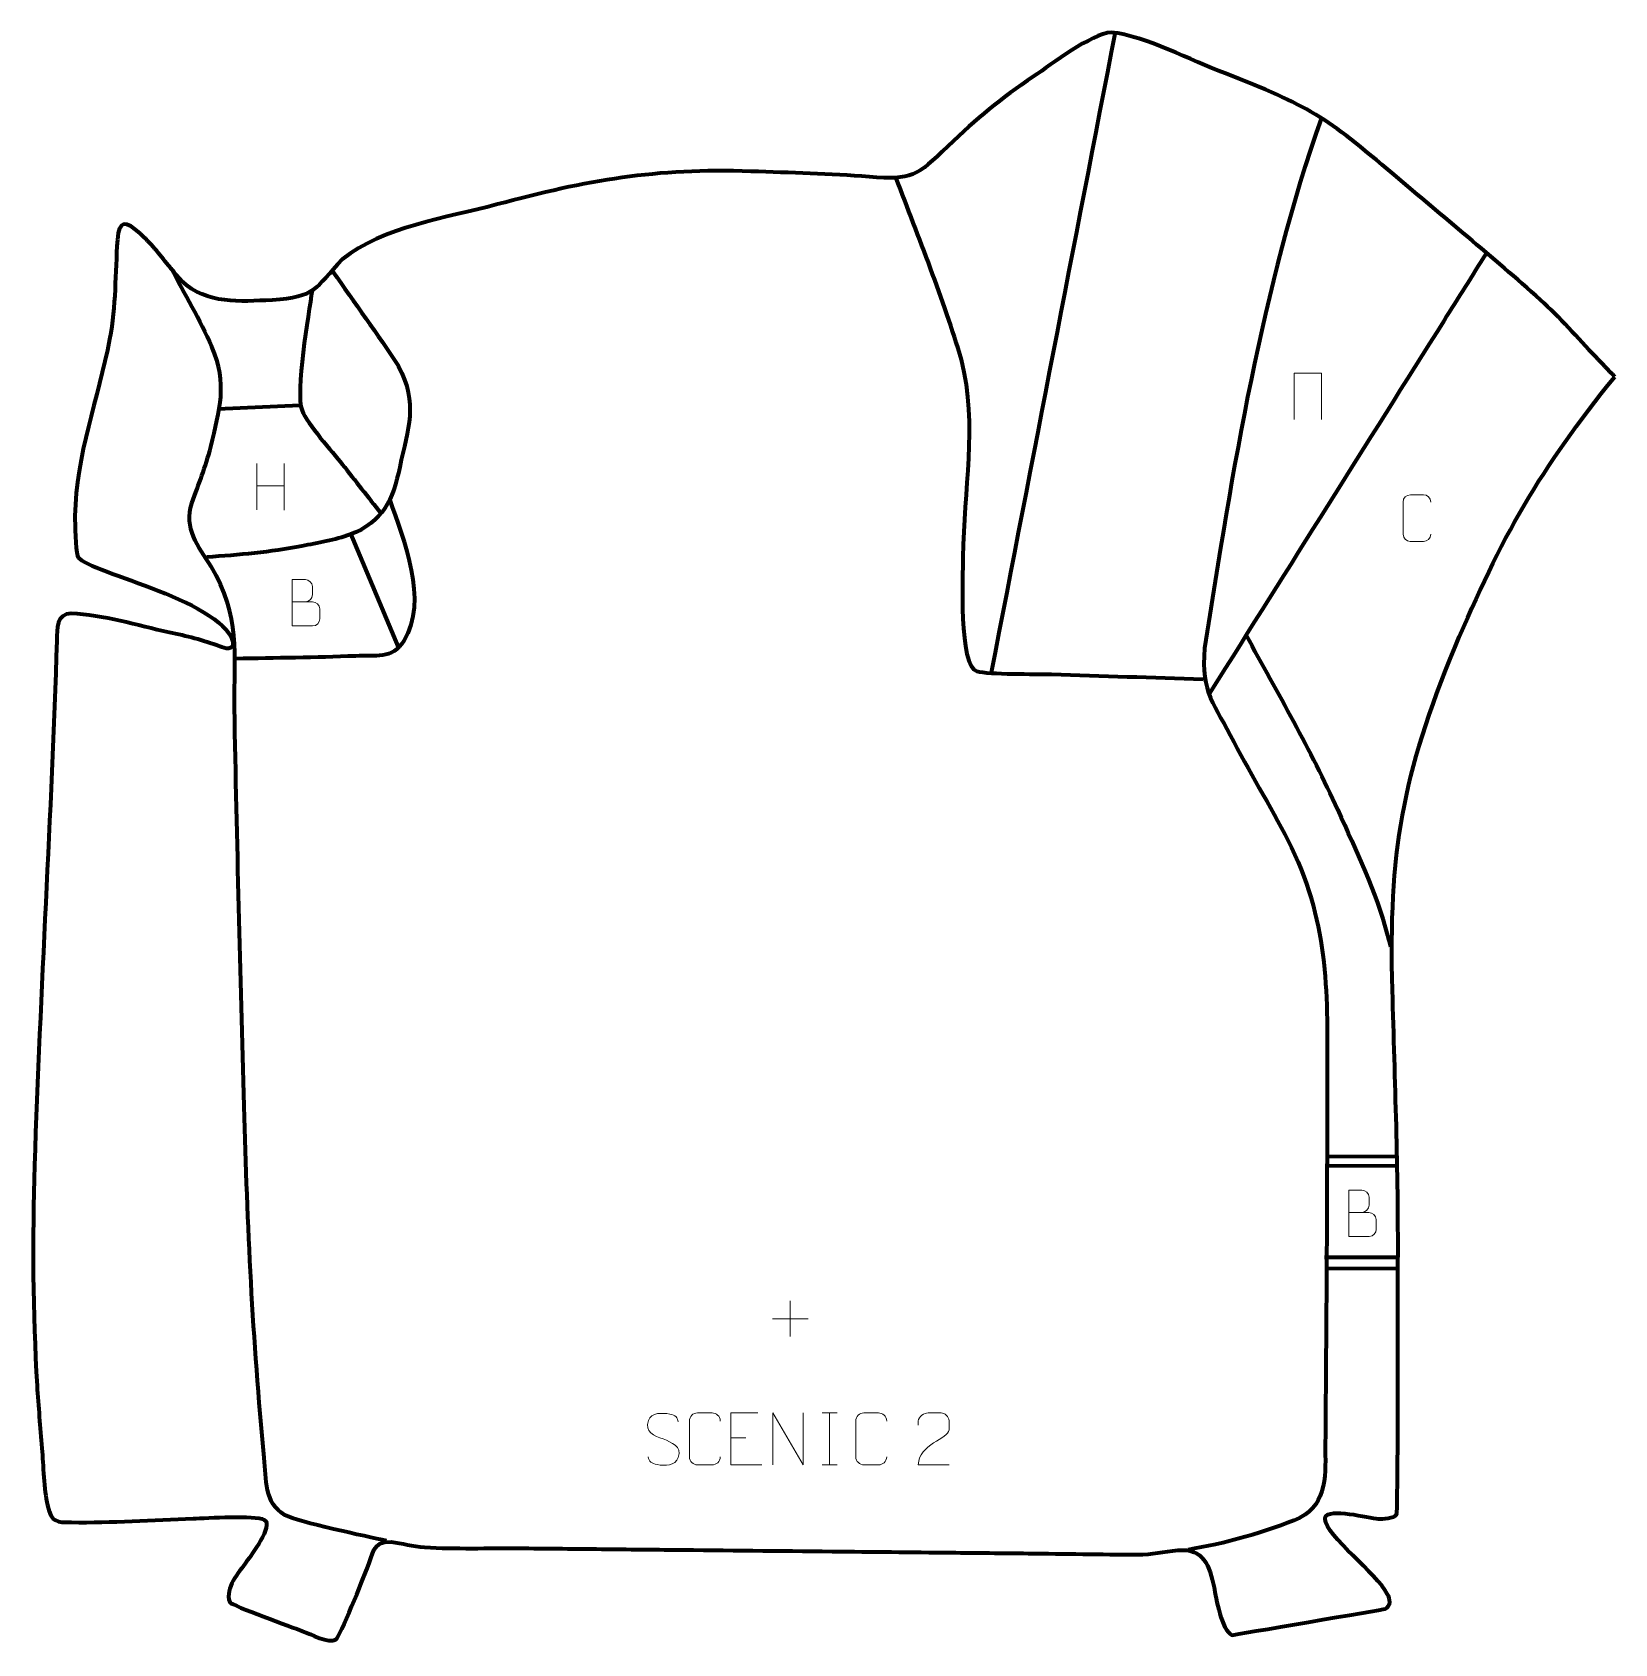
# Model space of a CAD drawing. Header units: millimetres. Extents: x 834 to 1596, y -74 to 703.
import ezdxf

# ---------------------------------------------------------------- set-up
doc = ezdxf.new("R2010")
doc.units = ezdxf.units.MM
doc.header["$MEASUREMENT"] = 0
doc.layers.add('layer 2', color=7, linetype='Continuous')
doc.layers.add('layer 3', color=7, linetype='Continuous')

msp = doc.modelspace()

# ---------------------------------------------------------------- linework, layer by layer
at = {"layer": 'layer 2', "color": 142, "lineweight": 158}
for points in [[(1355.5436, 702.7262), (1335.6384, 599.9038), (1315.7337, 497.0813), (1295.8277, 394.2591)], [(923.1825, 521.2729), (923.1825, 521.2729), (962.7067, 523.089), (962.7067, 523.089)], [(986.8662, 461.576), (986.8662, 461.576), (1010.2008, 406.0655), (1010.2008, 406.0655)], [(1456.6892, 156.6172), (1456.6892, 156.6172), (1491.3716, 156.5479), (1491.3716, 156.5479)], [(1457.3748, 161.1456), (1457.3748, 161.1456), (1492.0572, 161.0608), (1492.0572, 161.0608)], [(1456.4664, 112.5273), (1456.4664, 112.5273), (1491.1679, 112.4105), (1491.1679, 112.4105)], [(1457.152, 107.2138), (1457.152, 107.2138), (1491.8535, 107.071), (1491.8535, 107.071)]]:
    msp.add_open_spline(points, degree=3, dxfattribs=at)
for points, knots in [([(1454.9191, 661.4835), (1426.11, 579.2088), (1412.1098, 491.8067), (1398.6415, 405.9272), (1398.6415, 405.9272), (1396.691, 384.0333), (1403.6026, 378.9663), (1412.704, 360.7499), (1412.704, 360.7499), (1421.6082, 343.7227), (1432.1262, 327.0308), (1440.4673, 309.9194), (1440.4673, 309.9194), (1458.8684, 271.8341), (1457.8245, 238.3192), (1457.7461, 197.226), (1457.7461, 197.226), (1457.6221, 138.8588), (1457.3331, 80.389), (1456.794, 22.0252), (1456.794, 22.0252), (1456.8196, 8.9506), (1458.1902, -6.3222), (1444.4915, -13.0724), (1444.4915, -13.0724), (1429.4812, -19.9251), (1407.11, -25.784), (1390.7268, -28.4988)], [0, 0, 0, 0, 0.125, 0.125, 0.125, 0.125, 0.25, 0.25, 0.25, 0.25, 0.375, 0.375, 0.375, 0.375, 0.5, 0.5, 0.5, 0.5, 0.625, 0.625, 0.625, 0.625, 0.75, 0.75, 0.75, 0.75, 1, 1, 1, 1]), ([(1249.8933, 632.4724), (1260.6362, 603.9183), (1272.7012, 574.142), (1281.3665, 544.9862), (1281.3665, 544.9862), (1289.3396, 512.6292), (1282.4483, 482.3862), (1282.1995, 449.8278), (1282.1995, 449.8278), (1282.0524, 441.3366), (1280.1592, 397.107), (1288.8996, 394.8014), (1288.8996, 394.8014), (1294.8962, 393.2195), (1317.0594, 393.5918), (1324.9226, 393.342), (1324.9226, 393.342), (1349.2493, 392.5693), (1373.5766, 391.8075), (1397.9035, 391.0405)], [0, 0, 0, 0, 0.16666667, 0.16666667, 0.16666667, 0.16666667, 0.33333333, 0.33333333, 0.33333333, 0.33333333, 0.5, 0.5, 0.5, 0.5, 0.66666667, 0.66666667, 0.66666667, 0.66666667, 1, 1, 1, 1]), ([(1534.3634, 596.1772), (1527.5836, 585.3999), (1520.804, 574.6227), (1514.0242, 563.8455), (1514.0242, 563.8455), (1476.574, 504.314), (1439.1225, 444.7835), (1401.6738, 385.2512), (1401.6738, 385.2512), (1401.6738, 385.2512), (1401.1415, 384.4049), (1401.1415, 384.4049)], [0, 0, 0, 0, 0.25, 0.25, 0.25, 0.25, 0.5, 0.5, 0.5, 0.5, 1, 1, 1, 1]), ([(1004.4254, -24.253), (994.7383, -21.9828), (962.2248, -15.3738), (955.4611, -11.7887), (955.4611, -11.7887), (945.2932, -5.917), (946.5561, 5.3107), (945.5273, 15.7349), (945.5273, 15.7349), (939.9302, 72.6179), (937.3465, 128.0846), (935.8377, 185.1744), (935.8377, 185.1744), (934.1464, 249.1707), (932.3077, 312.9875), (931.1695, 377.0085), (931.1695, 377.0085), (931.067, 403.2036), (934.064, 421.4699), (919.9194, 445.3047), (919.9194, 445.3047), (913.7623, 455.0369), (906.5376, 463.7104), (910.6484, 475.8137), (910.6484, 475.8137), (913.9399, 485.5045), (917.241, 492.7212), (919.7077, 502.9761), (919.7077, 502.9761), (924.071, 521.1165), (928.0112, 533.1011), (920.1918, 551.1999), (920.1918, 551.1999), (914.5944, 564.1555), (907.1571, 576.5111), (900.7032, 589.082)], [0, 0, 0, 0, 0.1, 0.1, 0.1, 0.1, 0.2, 0.2, 0.2, 0.2, 0.3, 0.3, 0.3, 0.3, 0.4, 0.4, 0.4, 0.4, 0.5, 0.5, 0.5, 0.5, 0.6, 0.6, 0.6, 0.6, 0.7, 0.7, 0.7, 0.7, 0.8, 0.8, 0.8, 0.8, 1, 1, 1, 1]), ([(978.4271, 587.6127), (988.9394, 572.4717), (1000.1027, 557.2638), (1010.1338, 541.8546), (1010.1338, 541.8546), (1019.8996, 523.5148), (1014.718, 512.0302), (1010.7897, 493.2164), (1010.7897, 493.2164), (1007.472, 477.3273), (1002.7574, 466.9009), (986.8563, 460.6412), (986.8563, 460.6412), (979.7346, 458.0664), (971.1415, 456.5474), (963.6842, 455.1107), (963.6842, 455.1107), (948.4252, 452.174), (933.2912, 450.8623), (917.82, 449.7706)], [0, 0, 0, 0, 0.16666667, 0.16666667, 0.16666667, 0.16666667, 0.33333333, 0.33333333, 0.33333333, 0.33333333, 0.5, 0.5, 0.5, 0.5, 0.66666667, 0.66666667, 0.66666667, 0.66666667, 1, 1, 1, 1]), ([(968.5248, 578.2409), (966.9352, 566.9065), (960.2417, 529.2045), (963.7236, 520.4272), (963.7236, 520.4272), (966.3658, 513.7665), (978.1194, 500.7912), (983.0735, 494.5708), (983.0735, 494.5708), (989.4297, 486.5899), (995.4637, 478.8844), (1001.7888, 470.8789)], [0, 0, 0, 0, 0.25, 0.25, 0.25, 0.25, 0.5, 0.5, 0.5, 0.5, 1, 1, 1, 1]), ([(1005.906, 477.7593), (1012.6326, 458.0166), (1024.7408, 428.983), (1012.7778, 409.4672), (1012.7778, 409.4672), (1007.145, 400.2781), (999.0854, 402.5393), (989.4688, 402.153), (989.4688, 402.153), (970.2079, 401.3795), (950.9424, 401.1809), (931.6711, 400.852), (931.6711, 400.852), (931.6711, 400.852), (930.7243, 400.8359), (930.7243, 400.8359)], [0, 0, 0, 0, 0.2, 0.2, 0.2, 0.2, 0.4, 0.4, 0.4, 0.4, 0.6, 0.6, 0.6, 0.6, 1, 1, 1, 1]), ([(1418.6419, 412.2239), (1433.8548, 384.348), (1449.6515, 356.9973), (1462.8197, 328.0491), (1462.8197, 328.0491), (1471.8895, 307.9879), (1481.0544, 288.9075), (1486.783, 267.5111), (1486.783, 267.5111), (1487.2745, 265.6515), (1487.7658, 263.7958), (1488.2732, 261.9403)], [0, 0, 0, 0, 0.25, 0.25, 0.25, 0.25, 0.5, 0.5, 0.5, 0.5, 1, 1, 1, 1])]:
    msp.add_open_spline(points, degree=3, knots=knots, dxfattribs=at)
at = {"layer": 'layer 2', "color": 142, "lineweight": 9}
for points, knots in [([(1441.8336, 516.1018), (1441.8336, 516.1018), (1441.8336, 538.5076), (1441.8336, 538.5076), (1441.8336, 538.5076), (1441.8336, 538.5076), (1454.9844, 538.5076), (1454.9844, 538.5076), (1454.9844, 538.5076), (1454.9844, 538.5076), (1454.9844, 516.1018), (1454.9844, 516.1018)], [0, 0, 0, 0, 0.25, 0.25, 0.25, 0.25, 0.5, 0.5, 0.5, 0.5, 1, 1, 1, 1]), ([(1507.6243, 460.8234), (1507.4988, 458.7372), (1505.9929, 457.4087), (1504.0644, 457.399), (1504.0644, 457.399), (1501.9706, 457.3994), (1499.8768, 457.3994), (1497.7834, 457.399), (1497.7834, 457.399), (1496.0549, 457.3044), (1494.2842, 458.9965), (1494.2942, 460.8078), (1494.2942, 460.8078), (1494.2946, 465.9887), (1494.2946, 471.1693), (1494.2942, 476.3496), (1494.2942, 476.3496), (1494.298, 478.2694), (1495.8664, 479.8131), (1497.799, 479.801), (1497.799, 479.801), (1499.8872, 479.801), (1501.9758, 479.801), (1504.0644, 479.801), (1504.0644, 479.801), (1505.8123, 479.8329), (1507.6004, 478.4936), (1507.6243, 476.3049)], [0, 0, 0, 0, 0.125, 0.125, 0.125, 0.125, 0.25, 0.25, 0.25, 0.25, 0.375, 0.375, 0.375, 0.375, 0.5, 0.5, 0.5, 0.5, 0.625, 0.625, 0.625, 0.625, 0.75, 0.75, 0.75, 0.75, 1, 1, 1, 1]), ([(958.9141, 428.2729), (962.1812, 428.2732), (965.4487, 428.2732), (968.7164, 428.2729), (968.7164, 428.2729), (970.4902, 428.2574), (972.2174, 426.6985), (972.2174, 424.8581), (972.2174, 424.8581), (972.217, 423.8448), (972.217, 421.1068), (972.2174, 420.0931), (972.2174, 420.0931), (972.2332, 418.4249), (970.8485, 416.6166), (968.764, 416.6318), (968.764, 416.6318), (965.4959, 416.6322), (962.2281, 416.6322), (958.9607, 416.6318), (958.9607, 416.6318), (958.9607, 424.1008), (958.9607, 431.5693), (958.9607, 439.0376), (958.9607, 439.0376), (961.0921, 439.0376), (963.2238, 439.0376), (965.3555, 439.0376), (965.3555, 439.0376), (966.8648, 439.0534), (968.7475, 437.338), (968.7633, 435.5759), (968.7633, 435.5759), (968.763, 433.7208), (968.763, 433.5897), (968.7633, 431.7342), (968.7633, 431.7342), (968.7789, 429.879), (967.1138, 428.2574), (965.309, 428.2729)], [0, 0, 0, 0, 0.09090909, 0.09090909, 0.09090909, 0.09090909, 0.18181818, 0.18181818, 0.18181818, 0.18181818, 0.27272727, 0.27272727, 0.27272727, 0.27272727, 0.36363636, 0.36363636, 0.36363636, 0.36363636, 0.45454545, 0.45454545, 0.45454545, 0.45454545, 0.54545455, 0.54545455, 0.54545455, 0.54545455, 0.63636364, 0.63636364, 0.63636364, 0.63636364, 0.72727273, 0.72727273, 0.72727273, 0.72727273, 0.81818182, 0.81818182, 0.81818182, 0.81818182, 1, 1, 1, 1]), ([(1468.0603, 134.036), (1471.3274, 134.0364), (1474.5948, 134.0364), (1477.8626, 134.036), (1477.8626, 134.036), (1479.6363, 134.0205), (1481.3635, 132.4616), (1481.3635, 130.6213), (1481.3635, 130.6213), (1481.3631, 129.608), (1481.3631, 126.8699), (1481.3635, 125.8563), (1481.3635, 125.8563), (1481.3794, 124.188), (1479.9946, 122.3798), (1477.9102, 122.395), (1477.9102, 122.395), (1474.642, 122.3953), (1471.3743, 122.3953), (1468.1068, 122.395), (1468.1068, 122.395), (1468.1068, 129.8639), (1468.1068, 137.3325), (1468.1068, 144.8007), (1468.1068, 144.8007), (1470.2382, 144.8007), (1472.37, 144.8007), (1474.5017, 144.8007), (1474.5017, 144.8007), (1476.0109, 144.8166), (1477.8936, 143.1011), (1477.9095, 141.3391), (1477.9095, 141.3391), (1477.9091, 139.4839), (1477.9091, 139.3528), (1477.9095, 137.4973), (1477.9095, 137.4973), (1477.925, 135.6422), (1476.2599, 134.0205), (1474.4551, 134.036)], [0, 0, 0, 0, 0.09090909, 0.09090909, 0.09090909, 0.09090909, 0.18181818, 0.18181818, 0.18181818, 0.18181818, 0.27272727, 0.27272727, 0.27272727, 0.27272727, 0.36363636, 0.36363636, 0.36363636, 0.36363636, 0.45454545, 0.45454545, 0.45454545, 0.45454545, 0.54545455, 0.54545455, 0.54545455, 0.54545455, 0.63636364, 0.63636364, 0.63636364, 0.63636364, 0.72727273, 0.72727273, 0.72727273, 0.72727273, 0.81818182, 0.81818182, 0.81818182, 0.81818182, 1, 1, 1, 1]), ([(1137.7733, 24.8982), (1133.5144, 26.3723), (1128.5941, 28.1725), (1130.6041, 33.7066), (1130.6041, 33.7066), (1132.1114, 37.8567), (1137.338, 37.4672), (1140.9505, 36.8646), (1140.9505, 36.8646), (1143.8182, 36.3863), (1144.685, 35.17), (1144.9964, 33.0808)], [0, 0, 0, 0, 0.25, 0.25, 0.25, 0.25, 0.5, 0.5, 0.5, 0.5, 1, 1, 1, 1]), ([(1165.2642, 16.2176), (1165.1241, 13.8885), (1163.4428, 12.4052), (1161.2897, 12.3944), (1161.2897, 12.3944), (1158.952, 12.3948), (1156.6144, 12.3948), (1154.2771, 12.3944), (1154.2771, 12.3944), (1152.3473, 12.2888), (1150.3703, 14.1779), (1150.3815, 16.2002), (1150.3815, 16.2002), (1150.3819, 21.9846), (1150.3819, 27.7686), (1150.3815, 33.5522), (1150.3815, 33.5522), (1150.3858, 35.6956), (1152.1368, 37.4191), (1154.2945, 37.4056), (1154.2945, 37.4056), (1156.626, 37.4056), (1158.9578, 37.4056), (1161.2897, 37.4056), (1161.2897, 37.4056), (1163.2412, 37.4412), (1165.2375, 35.946), (1165.2642, 33.5023)], [0, 0, 0, 0, 0.125, 0.125, 0.125, 0.125, 0.25, 0.25, 0.25, 0.25, 0.375, 0.375, 0.375, 0.375, 0.5, 0.5, 0.5, 0.5, 0.625, 0.625, 0.625, 0.625, 0.75, 0.75, 0.75, 0.75, 1, 1, 1, 1]), ([(1183.327, 37.4058), (1183.327, 37.4058), (1170.4211, 37.4058), (1170.4211, 37.4058), (1170.4211, 37.4058), (1170.4211, 37.4058), (1170.4211, 12.3904), (1170.4211, 12.3904), (1170.4211, 12.3904), (1170.4211, 12.3904), (1185.3238, 12.3904), (1185.3238, 12.3904)], [0, 0, 0, 0, 0.25, 0.25, 0.25, 0.25, 0.5, 0.5, 0.5, 0.5, 1, 1, 1, 1]), ([(1190.5765, 12.3904), (1190.5765, 12.3904), (1190.5765, 37.4059), (1190.5765, 37.4059), (1190.5765, 37.4059), (1190.5765, 37.4059), (1205.2677, 12.3904), (1205.2677, 12.3904), (1205.2677, 12.3904), (1205.2677, 12.3904), (1205.2677, 37.4059), (1205.2677, 37.4059)], [0, 0, 0, 0, 0.25, 0.25, 0.25, 0.25, 0.5, 0.5, 0.5, 0.5, 1, 1, 1, 1]), ([(1245.4627, 16.2176), (1245.3226, 13.8885), (1243.6412, 12.4052), (1241.4882, 12.3944), (1241.4882, 12.3944), (1239.1505, 12.3948), (1236.8128, 12.3948), (1234.4756, 12.3944), (1234.4756, 12.3944), (1232.5458, 12.2888), (1230.5687, 14.1779), (1230.58, 16.2002), (1230.58, 16.2002), (1230.5803, 21.9846), (1230.5803, 27.7686), (1230.58, 33.5522), (1230.58, 33.5522), (1230.5842, 35.6956), (1232.3352, 37.4191), (1234.493, 37.4056), (1234.493, 37.4056), (1236.8244, 37.4056), (1239.1563, 37.4056), (1241.4882, 37.4056), (1241.4882, 37.4056), (1243.4396, 37.4412), (1245.436, 35.946), (1245.4627, 33.5023)], [0, 0, 0, 0, 0.125, 0.125, 0.125, 0.125, 0.25, 0.25, 0.25, 0.25, 0.375, 0.375, 0.375, 0.375, 0.5, 0.5, 0.5, 0.5, 0.625, 0.625, 0.625, 0.625, 0.75, 0.75, 0.75, 0.75, 1, 1, 1, 1]), ([(1275.4855, 12.38), (1270.5589, 12.3804), (1265.6323, 12.3804), (1260.706, 12.38), (1260.706, 12.38), (1260.706, 22.337), (1275.3934, 24.9848), (1275.4855, 29.3058), (1275.4855, 29.3058), (1275.4852, 30.7334), (1275.4852, 32.1606), (1275.4855, 33.5874), (1275.4855, 33.5874), (1275.4686, 35.6696), (1273.3405, 37.3987), (1271.6654, 37.4161), (1271.6654, 37.4161), (1269.587, 37.4157), (1267.509, 37.4157), (1265.4314, 37.4161), (1265.4314, 37.4161), (1263.6048, 37.4326), (1260.7731, 35.6361), (1260.706, 33.5373), (1260.706, 33.5373), (1260.706, 33.5373), (1260.706, 31.4774), (1260.706, 31.4774)], [0, 0, 0, 0, 0.125, 0.125, 0.125, 0.125, 0.25, 0.25, 0.25, 0.25, 0.375, 0.375, 0.375, 0.375, 0.5, 0.5, 0.5, 0.5, 0.625, 0.625, 0.625, 0.625, 0.75, 0.75, 0.75, 0.75, 1, 1, 1, 1]), ([(1137.7733, 24.8981), (1141.8017, 23.2473), (1146.8438, 21.3543), (1145.0052, 15.9807), (1145.0052, 15.9807), (1143.5418, 11.7038), (1138.6188, 11.9611), (1134.8834, 12.5172), (1134.8834, 12.5172), (1132.1266, 12.928), (1130.9027, 14.1445), (1130.5238, 16.2619)], [0, 0, 0, 0, 0.25, 0.25, 0.25, 0.25, 0.5, 0.5, 0.5, 0.5, 1, 1, 1, 1])]:
    msp.add_open_spline(points, degree=3, knots=knots, dxfattribs=at)
for points in [[(941.9895, 494.8357), (941.9895, 494.8357), (941.9895, 472.588), (941.9895, 472.588)], [(955.1378, 494.8357), (955.1378, 494.8357), (955.1378, 472.4299), (955.1378, 472.4299)], [(942.007, 484.1669), (942.007, 484.1669), (955.1378, 484.1669), (955.1378, 484.1669)], [(1199.0095, 91.3722), (1199.0095, 91.3722), (1199.0095, 74.1769), (1199.0095, 74.1769)], [(1190.4119, 82.7745), (1190.4119, 82.7745), (1207.6073, 82.7745), (1207.6073, 82.7745)], [(1214.3788, 37.4059), (1214.3788, 37.4059), (1221.5647, 37.4059), (1221.5647, 37.4059)], [(1217.9717, 37.4059), (1217.9717, 37.4059), (1217.9717, 12.3905), (1217.9717, 12.3905)], [(1170.4211, 25.4967), (1170.4211, 25.4967), (1177.607, 25.4967), (1177.607, 25.4967)], [(1214.3788, 12.3905), (1214.3788, 12.3905), (1221.5647, 12.3905), (1221.5647, 12.3905)]]:
    msp.add_open_spline(points, degree=3, dxfattribs=at)
at = {"layer": 'layer 3', "color": 242, "lineweight": 158}
msp.add_open_spline([(1596.3151, 536.7301), (1560.7332, 492.8567), (1541.0986, 458.566), (1519.3581, 406.5069), (1519.3581, 406.5069), (1493.7641, 344.4137), (1487.4169, 307.6166), (1489.1807, 241.1018), (1489.1807, 241.1018), (1490.3833, 197.3071), (1492.0782, 154.1929), (1491.8486, 110.3231), (1491.8486, 110.3231), (1491.7946, 97.5569), (1491.9842, -10.1203), (1491.1709, -11.5504), (1491.1709, -11.5504), (1490.1169, -13.4039), (1484.2952, -13.6765), (1482.3616, -13.5479), (1482.3616, -13.5479), (1478.0074, -13.2585), (1458.1899, -7.974), (1456.7799, -13.031), (1456.7799, -13.031), (1456.7799, -13.031), (1456.7092, -13.7612), (1456.7092, -13.7612), (1456.7092, -13.7612), (1457.1828, -21.6956), (1481.8033, -40.3126), (1486.6887, -49.7196), (1486.6887, -49.7196), (1488.2023, -52.6339), (1488.688, -55.1291), (1485.6245, -57.047), (1485.6245, -57.047), (1485.5361, -57.0926), (1411.9945, -69.601), (1411.9899, -69.599), (1411.9899, -69.599), (1406.5763, -67.2417), (1404.2509, -51.7837), (1403.205, -46.6541), (1403.205, -46.6541), (1401.0752, -36.2098), (1398.2213, -27.6042), (1385.695, -28.7521), (1385.695, -28.7521), (1378.6552, -29.397), (1373.6346, -30.8003), (1366.1828, -30.7901), (1366.1828, -30.7901), (1348.6891, -30.7661), (1331.1632, -30.4243), (1313.6668, -30.2432), (1313.6668, -30.2432), (1301.2585, -30.1179), (1288.8503, -29.9927), (1276.4421, -29.8674), (1276.4421, -29.8674), (1257.3525, -29.6746), (1238.2629, -29.4819), (1219.1734, -29.2891), (1219.1734, -29.2891), (1193.7206, -29.032), (1168.2678, -28.7751), (1142.815, -28.5181), (1142.815, -28.5181), (1136.77, -28.457), (1130.725, -28.396), (1124.6799, -28.3349), (1124.6799, -28.3349), (1118.3168, -28.2707), (1111.9535, -28.2064), (1105.5904, -28.1421), (1105.5904, -28.1421), (1093.1822, -28.0168), (1080.7739, -27.8916), (1068.3657, -27.7663), (1068.3657, -27.7663), (1053.4091, -27.6546), (1037.628, -28.2298), (1022.7818, -27.2844), (1022.7818, -27.2844), (1016.8022, -26.9037), (1012.0854, -25.2583), (1006.5955, -24.6965), (1006.5955, -24.6965), (997.7057, -24.2226), (997.8727, -30.7244), (995.0963, -37.5757), (995.0963, -37.5757), (993.3454, -41.8965), (981.8681, -70.6888), (980.069, -71.7556), (980.069, -71.7556), (976.6029, -73.8107), (967.7216, -69.1891), (963.9314, -67.717), (963.9314, -67.717), (959.2909, -65.9441), (930.2716, -55.4338), (928.853, -53.8001), (928.853, -53.8001), (926.4053, -46.5298), (933.1687, -39.6749), (937.0247, -34.1439), (937.0247, -34.1439), (939.0668, -31.2534), (950.1392, -16.7673), (945.5451, -14.0506), (945.5451, -14.0506), (940.7609, -11.7594), (918.2459, -13.2326), (911.2189, -13.4282), (911.2189, -13.4282), (891.9074, -14.1171), (871.8632, -15.5317), (852.6147, -15.276), (852.6147, -15.276), (845.246, -15.1781), (843.1738, -15.5892), (841.0702, -7.0541), (841.0702, -7.0541), (839.209, 0.4976), (839.0181, 12.273), (838.3559, 20.4828), (838.3559, 20.4828), (837.5443, 30.543), (836.637, 40.5719), (836.0265, 50.6493), (836.0265, 50.6493), (833.9245, 86.0149), (833.6985, 121.3378), (834.8046, 156.7419), (834.8046, 156.7419), (837.576, 241.0877), (842.882, 325.3248), (845.5263, 409.6784), (845.5263, 409.6784), (845.7041, 415.3993), (845.3265, 422.5249), (852.5165, 422.6162), (852.5165, 422.6162), (867.6444, 422.0447), (884.6889, 416.7659), (899.6336, 413.5551), (899.6336, 413.5551), (908.2493, 411.7265), (915.7798, 409.8127), (924.0649, 406.7368), (924.0649, 406.7368), (926.7119, 405.7276), (930.5931, 404.5724), (930.4287, 408.9829), (930.4287, 408.9829), (923.9115, 430.0256), (857.4789, 443.0955), (855.4844, 450.3559), (855.4844, 450.3559), (854.5712, 453.6799), (854.2577, 465.7415), (854.2762, 469.7261), (854.2762, 469.7261), (854.6926, 498.77), (865.5728, 526.4219), (870.9896, 554.7968), (870.9896, 554.7968), (874.0604, 571.0933), (873.6277, 586.3733), (874.733, 602.6972), (874.733, 602.6972), (875.4069, 612.6491), (878.7787, 611.7773), (885.639, 605.7157), (885.639, 605.7157), (890.6413, 601.2957), (895.2371, 595.5277), (899.4294, 590.3189), (899.4294, 590.3189), (899.4294, 590.3189), (899.9993, 589.6107), (899.9993, 589.6107), (899.9993, 589.6107), (901.8698, 587.3135), (903.7373, 585.0821), (905.6971, 582.8593), (905.6971, 582.8593), (918.1793, 571.433), (933.5711, 573.0402), (949.2541, 573.6278), (949.2541, 573.6278), (970.4794, 575.1508), (969.8026, 578.9659), (983.1702, 593.3069), (983.1702, 593.3069), (1002.4806, 608.9117), (1033.5079, 613.2645), (1057.2783, 619.6562), (1057.2783, 619.6562), (1101.4708, 631.4575), (1133.9804, 637.2385), (1180.0409, 635.6835), (1180.0409, 635.6835), (1199.2412, 635.0353), (1217.9332, 634.5612), (1237.114, 633.0181), (1237.114, 633.0181), (1257.8083, 631.477), (1259.7831, 633.2939), (1274.8837, 647.7737), (1274.8837, 647.7737), (1289.1708, 661.4537), (1299.8828, 670.4297), (1316.3603, 681.4889), (1316.3603, 681.4889), (1324.7739, 687.202), (1344.1499, 702.1304), (1353.6468, 702.6305), (1353.6468, 702.6305), (1370.1427, 700.9488), (1392.2683, 689.0975), (1408.3673, 682.9276), (1408.3673, 682.9276), (1448.623, 667.4794), (1457.2905, 661.7875), (1490.0383, 633.9391), (1490.0383, 633.9391), (1513.5179, 613.9874), (1537.5863, 594.3326), (1560.5318, 573.802), (1560.5318, 573.802), (1569.6951, 565.5226), (1578.4579, 555.3102), (1587.114, 546.3049), (1587.114, 546.3049), (1590.1814, 543.1136), (1593.2481, 539.9217), (1596.3151, 536.7301)], degree=3, knots=[0, 0, 0, 0, 0.01639344, 0.01639344, 0.01639344, 0.01639344, 0.03278689, 0.03278689, 0.03278689, 0.03278689, 0.04918033, 0.04918033, 0.04918033, 0.04918033, 0.06557377, 0.06557377, 0.06557377, 0.06557377, 0.08196721, 0.08196721, 0.08196721, 0.08196721, 0.09836066, 0.09836066, 0.09836066, 0.09836066, 0.1147541, 0.1147541, 0.1147541, 0.1147541, 0.13114754, 0.13114754, 0.13114754, 0.13114754, 0.14754098, 0.14754098, 0.14754098, 0.14754098, 0.16393443, 0.16393443, 0.16393443, 0.16393443, 0.18032787, 0.18032787, 0.18032787, 0.18032787, 0.19672131, 0.19672131, 0.19672131, 0.19672131, 0.21311475, 0.21311475, 0.21311475, 0.21311475, 0.2295082, 0.2295082, 0.2295082, 0.2295082, 0.24590164, 0.24590164, 0.24590164, 0.24590164, 0.26229508, 0.26229508, 0.26229508, 0.26229508, 0.27868852, 0.27868852, 0.27868852, 0.27868852, 0.29508197, 0.29508197, 0.29508197, 0.29508197, 0.31147541, 0.31147541, 0.31147541, 0.31147541, 0.32786885, 0.32786885, 0.32786885, 0.32786885, 0.3442623, 0.3442623, 0.3442623, 0.3442623, 0.36065574, 0.36065574, 0.36065574, 0.36065574, 0.37704918, 0.37704918, 0.37704918, 0.37704918, 0.39344262, 0.39344262, 0.39344262, 0.39344262, 0.40983607, 0.40983607, 0.40983607, 0.40983607, 0.42622951, 0.42622951, 0.42622951, 0.42622951, 0.44262295, 0.44262295, 0.44262295, 0.44262295, 0.45901639, 0.45901639, 0.45901639, 0.45901639, 0.47540984, 0.47540984, 0.47540984, 0.47540984, 0.49180328, 0.49180328, 0.49180328, 0.49180328, 0.50819672, 0.50819672, 0.50819672, 0.50819672, 0.52459016, 0.52459016, 0.52459016, 0.52459016, 0.54098361, 0.54098361, 0.54098361, 0.54098361, 0.55737705, 0.55737705, 0.55737705, 0.55737705, 0.57377049, 0.57377049, 0.57377049, 0.57377049, 0.59016393, 0.59016393, 0.59016393, 0.59016393, 0.60655738, 0.60655738, 0.60655738, 0.60655738, 0.62295082, 0.62295082, 0.62295082, 0.62295082, 0.63934426, 0.63934426, 0.63934426, 0.63934426, 0.6557377, 0.6557377, 0.6557377, 0.6557377, 0.67213115, 0.67213115, 0.67213115, 0.67213115, 0.68852459, 0.68852459, 0.68852459, 0.68852459, 0.70491803, 0.70491803, 0.70491803, 0.70491803, 0.72131148, 0.72131148, 0.72131148, 0.72131148, 0.73770492, 0.73770492, 0.73770492, 0.73770492, 0.75409836, 0.75409836, 0.75409836, 0.75409836, 0.7704918, 0.7704918, 0.7704918, 0.7704918, 0.78688525, 0.78688525, 0.78688525, 0.78688525, 0.80327869, 0.80327869, 0.80327869, 0.80327869, 0.81967213, 0.81967213, 0.81967213, 0.81967213, 0.83606557, 0.83606557, 0.83606557, 0.83606557, 0.85245902, 0.85245902, 0.85245902, 0.85245902, 0.86885246, 0.86885246, 0.86885246, 0.86885246, 0.8852459, 0.8852459, 0.8852459, 0.8852459, 0.90163934, 0.90163934, 0.90163934, 0.90163934, 0.91803279, 0.91803279, 0.91803279, 0.91803279, 0.93442623, 0.93442623, 0.93442623, 0.93442623, 0.95081967, 0.95081967, 0.95081967, 0.95081967, 0.96721311, 0.96721311, 0.96721311, 0.96721311, 1, 1, 1, 1], dxfattribs=at)

doc.saveas('drawing.dxf')
